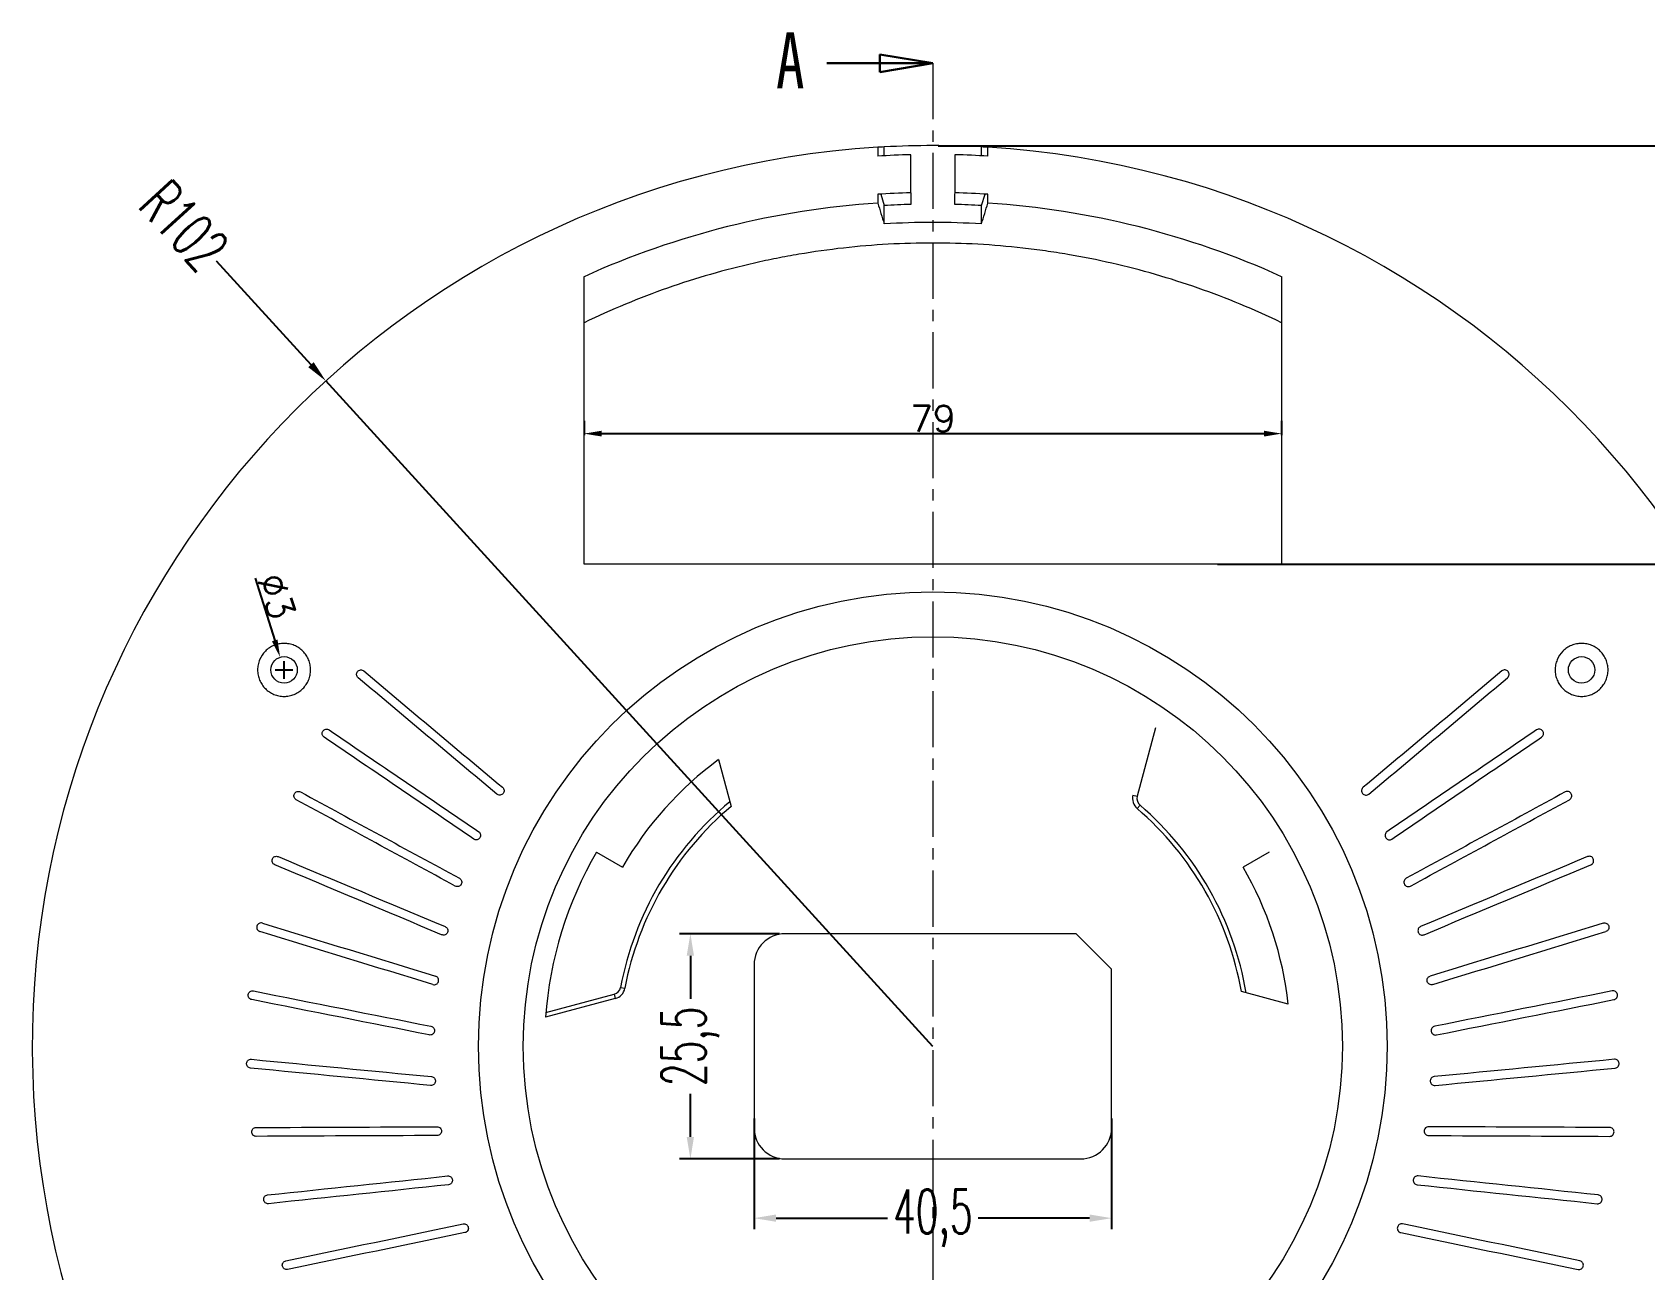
# Model space of a CAD drawing. Header units: inches. Extents: x 725 to 5279, y 573 to 1304.
# Drawn here: x 998 to 1180.6, y 1024.6 to 1164.8 of the extents above; entities that cross this region are included whole.
import ezdxf

# ---------------------------------------------------------------- set-up
doc = ezdxf.new("R2010")
doc.units = ezdxf.units.IN
doc.linetypes.add('CENTER', pattern=[10.16, 6.35, -1.27, 1.27, -1.27])
doc.styles.add('SLDTEXTSTYLE0', font='TXT', dxfattribs={"width": 0.75})
doc.styles.add('SLDTEXTSTYLE2', font='TXT', dxfattribs={"width": 0.6, "bigfont": 'bigfont'})
doc.styles.get("Standard").update_dxf_attribs({"font": 'txt', "bigfont": 'gbcbig.shx'})
doc.dimstyles.new('3', dxfattribs={"dimtxt": 3, "dimasz": 2, "dimexe": 0.18, "dimexo": 0.0625, "dimgap": 0.2, "dimtad": 1, "dimzin": 12, "dimdsep": 46, "dimtxsty": 'Standard', "dimcen": 1, "dimclrd": 3, "dimclre": 3, "dimadec": 0, "dimazin": 0, "dimtfac": 1, "dimtofl": 0, "dimtmove": 0, "dimatfit": 3, "dimfxl": 1, "dimtolj": 1, "dimtzin": 0, "dimarcsym": 0})
doc.dimstyles.new('5', dxfattribs={"dimtxt": 5, "dimasz": 2.5, "dimexe": 1.25, "dimexo": 0.625, "dimtad": 0, "dimtxsty": 'SLDTEXTSTYLE2', "dimcen": 2.5, "dimclrd": 3, "dimclre": 3, "dimclrt": 256, "dimadec": 0, "dimazin": 0, "dimtfac": 1, "dimtmove": 0, "dimatfit": 3, "dimfxl": 1, "dimarcsym": 0})

# ---------------------------------------------------------------- blocks, each defined once
blk = doc.blocks.new('_CLOSED')
at = {"color": 0, "linetype": 'ByBlock', "lineweight": -2}
for p, q in [((-1, 0.166667), (0, 0)), ((-1, 0.166667), (-1, -0.166667)), ((0, 0), (-1, -0.166667)), ((0, 0), (-1, 0))]:
    blk.add_line(p, q, dxfattribs=at)
blk = doc.blocks.new('*D123')
at = {"color": 3, "lineweight": -2}
for p, q in [((1023.22, 1102.96), (1025.45, 1095.9)), ((1025.51, 1092.56), (1027.51, 1092.56)), ((1026.51, 1091.56), (1026.51, 1093.56))]:
    blk.add_line(p, q, dxfattribs=at)
at = {"color": 3}
blk.add_solid([(1025.77, 1096), (1025.14, 1095.8), (1026.06, 1093.99)], dxfattribs=at)
at = {"layer": 'Defpoints', "color": 0}
for p in [(1026.06, 1093.99), (1026.96, 1091.13)]:
    blk.add_point(p, dxfattribs=at)
at = {"color": 0, "insert": (1025.66, 1100.89), "char_height": 3, "attachment_point": 5, "rotation": 287.5427}
blk.add_mtext('\\A1;∅3', dxfattribs=at)
blk = doc.blocks.new('*D131')
at = {"color": 3, "lineweight": -2}
for p, q in [((1060.49, 1120.75), (1060.49, 1119.14)), ((1139.49, 1120.75), (1139.49, 1119.14)), ((1062.49, 1119.32), (1137.49, 1119.32))]:
    blk.add_line(p, q, dxfattribs=at)
at = {"color": 3}
for points in [[(1062.49, 1119.65), (1062.49, 1118.99), (1060.49, 1119.32)], [(1137.49, 1119.65), (1137.49, 1118.99), (1139.49, 1119.32)]]:
    blk.add_solid(points, dxfattribs=at)
at = {"layer": 'Defpoints', "color": 0}
for p in [(1060.49, 1120.81), (1139.49, 1120.81), (1139.49, 1119.32)]:
    blk.add_point(p, dxfattribs=at)
at = {"color": 0, "insert": (1099.99, 1121.02), "char_height": 3, "attachment_point": 5}
blk.add_mtext('\\A1;79', dxfattribs=at)
blk = doc.blocks.new('*D132')
at = {"color": 3, "lineweight": -2}
for p, q in [((1100.61, 1151.93), (1190.39, 1151.93)), ((1189.14, 1149.43), (1189.14, 1134.61)), ((1189.14, 1107.03), (1189.14, 1121.86)), ((1132.24, 1104.53), (1190.39, 1104.53))]:
    blk.add_line(p, q, dxfattribs=at)
at = {"color": 3}
for points in [[(1188.72, 1149.43), (1189.56, 1149.43), (1189.14, 1151.93)], [(1188.72, 1107.03), (1189.56, 1107.03), (1189.14, 1104.53)]]:
    blk.add_solid(points, dxfattribs=at)
at = {"layer": 'Defpoints', "color": 0}
for p in [(1099.99, 1151.93), (1189.14, 1151.93), (1131.62, 1104.53)]:
    blk.add_point(p, dxfattribs=at)
at = {"insert": (1189.14, 1128.23), "char_height": 5, "attachment_point": 5, "rotation": 90, "style": 'SLDTEXTSTYLE2'}
blk.add_mtext('47,41', dxfattribs=at)
blk = doc.blocks.new('*D172')
at = {"color": 3, "lineweight": -2}
for p, q in [((1079.74, 1041.76), (1079.74, 1029.22)), ((1120.24, 1041.76), (1120.24, 1029.22)), ((1082.24, 1030.47), (1094.86, 1030.47)), ((1117.74, 1030.47), (1105.11, 1030.47))]:
    blk.add_line(p, q, dxfattribs=at)
at = {"color": 3}
for points in [[(1082.24, 1030.89), (1082.24, 1030.06), (1079.74, 1030.47)], [(1117.74, 1030.89), (1117.74, 1030.06), (1120.24, 1030.47)]]:
    blk.add_solid(points, dxfattribs=at)
at = {"layer": 'Defpoints', "color": 0}
for p in [(1079.74, 1042.39), (1120.24, 1042.39), (1120.24, 1030.47)]:
    blk.add_point(p, dxfattribs=at)
at = {"insert": (1099.99, 1030.47), "char_height": 5, "attachment_point": 5, "style": 'SLDTEXTSTYLE2'}
blk.add_mtext('40,5', dxfattribs=at)
blk = doc.blocks.new('*D173')
at = {"color": 3, "lineweight": -2}
for p, q in [((1082.61, 1062.68), (1071.28, 1062.68)), ((1072.53, 1060.18), (1072.53, 1055.31)), ((1072.53, 1039.68), (1072.53, 1044.56)), ((1082.61, 1037.18), (1071.28, 1037.18))]:
    blk.add_line(p, q, dxfattribs=at)
at = {"color": 3}
for points in [[(1072.11, 1060.18), (1072.94, 1060.18), (1072.53, 1062.68)], [(1072.11, 1039.68), (1072.94, 1039.68), (1072.53, 1037.18)]]:
    blk.add_solid(points, dxfattribs=at)
at = {"layer": 'Defpoints', "color": 0}
for p in [(1072.53, 1062.68), (1083.24, 1062.68), (1083.24, 1037.18)]:
    blk.add_point(p, dxfattribs=at)
at = {"insert": (1072.53, 1049.93), "char_height": 5, "attachment_point": 5, "rotation": 90, "style": 'SLDTEXTSTYLE2'}
blk.add_mtext('25,5', dxfattribs=at)
blk = doc.blocks.new('*D175')
at = {"color": 3, "lineweight": -2}
for p, q in [((1018.81, 1138.89), (1029.55, 1127.13)), ((1099.99, 1049.93), (1031.24, 1125.28))]:
    blk.add_line(p, q, dxfattribs=at)
at = {"color": 3}
blk.add_solid([(1029.86, 1127.41), (1029.24, 1126.85), (1031.24, 1125.28)], dxfattribs=at)
at = {"layer": 'Defpoints', "color": 0}
for p in [(1031.24, 1125.28), (1099.99, 1049.93)]:
    blk.add_point(p, dxfattribs=at)
at = {"insert": (1015.19, 1142.86), "char_height": 5, "attachment_point": 5, "rotation": 312.3803, "style": 'SLDTEXTSTYLE2'}
blk.add_mtext('R102', dxfattribs=at)

msp = doc.modelspace()

# ---------------------------------------------------------------- linework, layer by layer
at = {"color": 7, "linetype": 'Continuous', "lineweight": 30}
msp.add_line((1087.989, 1161.272), (1099.989, 1161.272), dxfattribs=at)
at = {"color": 1, "linetype": 'CENTER', "lineweight": 0}
msp.add_line((1099.989, 1161.272), (1099.989, 936.554), dxfattribs=at)
at = {"color": 7, "linetype": 'Continuous', "lineweight": 15}
for p, q in [((1094.489, 1150.784), (1094.489, 1151.785)), ((1105.489, 1150.784), (1105.489, 1151.785)), ((1094.08, 1146.441), (1094.489, 1145.148)), ((1094.489, 1143.073), (1094.489, 1145.148)), ((1097.489, 1146.595), (1097.489, 1145.274)), ((1102.489, 1145.274), (1102.489, 1146.496)), ((1105.489, 1145.148), (1105.898, 1146.441)), ((1105.489, 1143.073), (1105.489, 1145.148)), ((1125.213, 1085.986), (1123.14, 1078.252)), ((1075.724, 1082.409), (1077.144, 1077.107)), ((1122.657, 1078.381), (1123.14, 1078.252)), ((1123.129, 1076.856), (1123.455, 1077.235)), ((1061.884, 1071.933), (1064.838, 1070.228)), ((1138.094, 1071.933), (1135.14, 1070.228)), ((1116.239, 1062.683), (1083.239, 1062.683)), ((1116.239, 1062.683), (1120.239, 1058.683)), ((1079.739, 1059.183), (1079.739, 1040.683)), ((1120.239, 1040.683), (1120.239, 1058.683)), ((1056.155, 1053.752), (1063.889, 1055.824)), ((1063.889, 1055.824), (1064.018, 1055.341)), ((1064.612, 1056.605), (1065.104, 1056.512)), ((1140.247, 1054.71), (1134.944, 1056.131)), ((1064.018, 1055.341), (1056.112, 1053.223)), ((1083.239, 1037.183), (1116.739, 1037.183))]:
    msp.add_line(p, q, dxfattribs=at)
for centre, radius in [((1099.989, 1049.933), 51.462), ((1099.989, 1049.933), 46.384), ((1026.509, 1092.563), 1.5), ((1173.469, 1092.563), 1.5)]:
    msp.add_circle(centre, radius, dxfattribs=at)
for centre, radius, start, end in [((1099.989, 1049.933), 102, 93.50359, 86.49641), ((1099.989, 1049.933), 101, 91.41836, 93.53888), ((1099.989, 1049.933), 102, 93.09098, 93.50359), ((1099.989, 1049.933), 102, 86.90902, 93.09098), ((1099.989, 1049.933), 101, 86.46112, 88.58164), ((1099.989, 1049.933), 102, 86.49641, 86.90902), ((1099.989, 1049.933), 95.694, 93.74112, 114.37916), ((1099.989, 1049.933), 96.694, 91.48153, 93.70096), ((1099.989, 1049.933), 95.373, 91.50206, 93.30599), ((1099.989, 1049.933), 96.694, 86.29904, 88.51847), ((1099.989, 1049.933), 95.373, 86.69401, 88.49794), ((1099.989, 1049.933), 95.694, 65.62084, 86.25888), ((1099.989, 1049.933), 93.302, 86.62056, 93.37944), ((1099.479, 1050.228), 40, 126.43401, 150), ((1099.989, 1049.933), 36, 129.68249, 169.32091), ((1124.106, 1077.993), 1.5, 165, 229.32091), ((1124.106, 1077.993), 1, 165, 229.32091), ((1099.989, 1049.933), 35.5, 130.05392, 169.32091), ((1099.989, 1049.933), 35.5, 10.05392, 49.32091), ((1099.989, 1049.933), 36, 9.68249, 49.32091), ((1099.989, 1049.933), 44, 150, 175.71299), ((1100.498, 1050.228), 40, 6.43401, 30), ((1083.239, 1059.183), 3.5, 90, 180), ((1063.63, 1056.79), 1, 285, 349.32091), ((1063.63, 1056.79), 1.5, 285, 349.32091), ((1083.239, 1040.683), 3.5, 180, 270), ((1116.739, 1040.683), 3.5, 270, 0)]:
    msp.add_arc(centre, radius, start, end, dxfattribs=at)
for points in [[(1093.756, 1151.743), (1093.755, 1151.409), (1093.755, 1151.075), (1093.755, 1150.741)], [(1106.223, 1150.741), (1106.223, 1151.075), (1106.223, 1151.409), (1106.222, 1151.743)], [(1093.747, 1146.426), (1093.747, 1146.092), (1093.746, 1145.758), (1093.745, 1145.424)], [(1093.745, 1145.424), (1093.993, 1144.641), (1094.241, 1143.857), (1094.489, 1143.073)], [(1105.489, 1143.073), (1105.737, 1143.857), (1105.985, 1144.641), (1106.233, 1145.424)], [(1106.233, 1145.424), (1106.232, 1145.758), (1106.231, 1146.092), (1106.23, 1146.426)], [(1035.545, 1092.44), (1040.799, 1088.031), (1046.034, 1083.639), (1051.248, 1079.263)], [(1164.433, 1092.44), (1159.179, 1088.031), (1153.944, 1083.639), (1148.729, 1079.263)], [(1050.606, 1078.497), (1045.391, 1082.873), (1040.156, 1087.265), (1034.902, 1091.674)], [(1149.372, 1078.497), (1154.587, 1082.873), (1159.822, 1087.265), (1165.076, 1091.674)], [(1047.992, 1073.406), (1042.365, 1077.237), (1036.717, 1081.083), (1031.047, 1084.943)], [(1031.61, 1085.77), (1037.28, 1081.909), (1042.928, 1078.063), (1048.555, 1074.232)], [(1168.368, 1085.77), (1162.698, 1081.909), (1157.05, 1078.063), (1151.423, 1074.232)], [(1151.986, 1073.406), (1157.613, 1077.237), (1163.261, 1081.083), (1168.931, 1084.943)], [(1045.902, 1068.078), (1039.92, 1071.326), (1033.914, 1074.587), (1027.887, 1077.86)], [(1028.364, 1078.739), (1034.392, 1075.466), (1040.397, 1072.205), (1046.38, 1068.957)], [(1171.614, 1078.739), (1165.586, 1075.466), (1159.581, 1072.205), (1153.598, 1068.957)], [(1154.076, 1068.078), (1160.058, 1071.326), (1166.063, 1074.587), (1172.091, 1077.86)], [(1044.357, 1062.568), (1038.078, 1065.201), (1031.777, 1067.843), (1025.452, 1070.496)], [(1025.838, 1071.418), (1032.164, 1068.765), (1038.465, 1066.123), (1044.743, 1063.49)], [(1174.14, 1071.418), (1167.814, 1068.765), (1161.512, 1066.123), (1155.235, 1063.49)], [(1155.621, 1062.568), (1161.899, 1065.201), (1168.201, 1067.843), (1174.526, 1070.496)], [(1043.371, 1056.931), (1036.86, 1058.921), (1030.326, 1060.919), (1023.766, 1062.924)], [(1024.059, 1063.881), (1030.619, 1061.875), (1037.153, 1059.877), (1043.663, 1057.887)], [(1175.919, 1063.881), (1169.359, 1061.875), (1162.825, 1059.877), (1156.315, 1057.887)], [(1156.607, 1056.931), (1163.118, 1058.921), (1169.652, 1060.919), (1176.211, 1062.924)], [(1023.044, 1056.203), (1029.771, 1054.865), (1036.473, 1053.532), (1043.15, 1052.204)], [(1176.934, 1056.203), (1170.207, 1054.865), (1163.505, 1053.532), (1156.828, 1052.204)], [(1042.955, 1051.223), (1036.278, 1052.551), (1029.576, 1053.884), (1022.848, 1055.222)], [(1157.023, 1051.223), (1163.7, 1052.551), (1170.402, 1053.884), (1177.129, 1055.222)], [(1022.803, 1048.463), (1029.63, 1047.805), (1036.432, 1047.15), (1043.208, 1046.498)], [(1177.175, 1048.463), (1170.348, 1047.805), (1163.546, 1047.15), (1156.77, 1046.498)], [(1043.112, 1045.502), (1036.336, 1046.155), (1029.534, 1046.81), (1022.707, 1047.467)], [(1156.866, 1045.502), (1163.642, 1046.155), (1170.444, 1046.81), (1177.271, 1047.467)], [(1023.338, 1040.737), (1030.198, 1040.767), (1037.031, 1040.797), (1043.838, 1040.826)], [(1043.842, 1039.826), (1037.035, 1039.797), (1030.202, 1039.767), (1023.343, 1039.737)], [(1156.135, 1039.826), (1162.943, 1039.797), (1169.776, 1039.767), (1176.635, 1039.737)], [(1176.64, 1040.737), (1169.78, 1040.767), (1162.947, 1040.797), (1156.14, 1040.826)], [(1024.645, 1033.104), (1031.467, 1033.821), (1038.263, 1034.535), (1045.033, 1035.246)], [(1045.138, 1034.252), (1038.367, 1033.54), (1031.571, 1032.826), (1024.75, 1032.109)], [(1154.84, 1034.252), (1161.611, 1033.54), (1168.407, 1032.826), (1175.228, 1032.109)], [(1175.333, 1033.104), (1168.511, 1033.821), (1161.715, 1034.535), (1154.945, 1035.246)], [(1026.711, 1025.64), (1033.426, 1027.037), (1040.116, 1028.428), (1046.781, 1029.814)], [(1046.985, 1028.835), (1040.319, 1027.449), (1033.63, 1026.058), (1026.914, 1024.661)], [(1152.993, 1028.835), (1159.658, 1027.449), (1166.348, 1026.058), (1173.064, 1024.661)], [(1173.267, 1025.64), (1166.552, 1027.037), (1159.862, 1028.428), (1153.197, 1029.814)]]:
    msp.add_open_spline(points, degree=3, dxfattribs=at)
for points, knots in [([(1097.489, 1146.595), (1097.489, 1146.96), (1097.489, 1147.507), (1097.489, 1148.054), (1097.489, 1148.419), (1097.489, 1148.604), (1097.489, 1149.489), (1097.489, 1150.196), (1097.489, 1150.902)], [0, 0, 0, 0, 0.25, 0.375, 0.375, 0.5, 0.5, 1, 1, 1, 1]), ([(1102.489, 1150.902), (1102.489, 1150.175), (1102.489, 1149.446), (1102.489, 1148.627), (1102.489, 1148.541), (1102.489, 1148.364), (1102.489, 1148.099), (1102.489, 1147.48), (1102.489, 1146.949), (1102.489, 1146.595)], [0, 0, 0, 0, 0.5, 0.5, 0.5625, 0.5625, 0.625, 0.75, 1, 1, 1, 1]), ([(1139.489, 1131.882), (1136.397, 1133.372), (1133.249, 1134.674), (1126.845, 1136.916), (1123.588, 1137.856), (1118.621, 1138.992), (1116.951, 1139.326), (1114.426, 1139.756), (1113.581, 1139.888), (1111.884, 1140.128), (1111.033, 1140.236), (1106.784, 1140.715), (1103.392, 1140.904), (1096.622, 1140.905), (1093.243, 1140.718), (1088.185, 1140.151), (1086.5, 1139.915), (1083.976, 1139.488), (1083.135, 1139.334), (1081.454, 1139.001), (1080.615, 1138.822), (1076.441, 1137.871), (1073.165, 1136.927), (1066.735, 1134.677), (1063.581, 1133.372), (1060.489, 1131.882)], [0, 0, 0, 0, 0.125, 0.125, 0.25, 0.25, 0.3125, 0.3125, 0.34375, 0.34375, 0.375, 0.375, 0.5, 0.5, 0.625, 0.625, 0.6875, 0.6875, 0.71875, 0.71875, 0.75, 0.75, 0.875, 0.875, 1, 1, 1, 1]), ([(1060.489, 1104.527), (1060.489, 1109.915), (1060.489, 1115.308), (1060.489, 1121.047), (1060.489, 1121.384), (1060.489, 1122.068), (1060.489, 1123.093), (1060.489, 1125.485), (1060.489, 1127.535), (1060.489, 1131.634), (1060.489, 1134.365), (1060.489, 1137.095)], [0, 0, 0, 0, 0.5, 0.5, 0.53125, 0.53125, 0.5625, 0.625, 0.75, 0.75, 1, 1, 1, 1]), ([(1139.489, 1137.095), (1139.489, 1134.339), (1139.489, 1131.58), (1139.489, 1127.438), (1139.489, 1126.057), (1139.489, 1123.984), (1139.489, 1122.948), (1139.489, 1121.911), (1139.489, 1121.392), (1139.489, 1121.227), (1139.489, 1120.892), (1139.489, 1120.725), (1139.489, 1115.208), (1139.489, 1109.865), (1139.489, 1104.527)], [0, 0, 0, 0, 0.25, 0.25, 0.375, 0.375, 0.4375, 0.46875, 0.46875, 0.484375, 0.484375, 0.5, 0.5, 1, 1, 1, 1]), ([(1139.489, 1104.527), (1132.827, 1104.527), (1126.164, 1104.527), (1116.162, 1104.527), (1112.826, 1104.527), (1107.819, 1104.527), (1106.149, 1104.527), (1103.644, 1104.527), (1102.808, 1104.527), (1101.555, 1104.527), (1100.929, 1104.527), (1100.302, 1104.527), (1099.884, 1104.527), (1099.683, 1104.527), (1096.223, 1104.527), (1092.969, 1104.527), (1086.465, 1104.527), (1083.215, 1104.527), (1073.47, 1104.527), (1066.979, 1104.527), (1060.489, 1104.527)], [0, 0, 0, 0, 0.25, 0.25, 0.375, 0.375, 0.4375, 0.4375, 0.46875, 0.46875, 0.484375, 0.4921875, 0.4921875, 0.5, 0.5, 0.625, 0.625, 0.75, 0.75, 1, 1, 1, 1]), ([(1024.39, 1094.687), (1024.53, 1094.827), (1024.682, 1094.951), (1025.008, 1095.168), (1025.183, 1095.262), (1025.547, 1095.412), (1025.734, 1095.468), (1026.119, 1095.544), (1026.318, 1095.564), (1026.709, 1095.563), (1026.903, 1095.544), (1027.29, 1095.467), (1027.479, 1095.409), (1027.84, 1095.259), (1028.014, 1095.166), (1028.342, 1094.947), (1028.493, 1094.822), (1028.769, 1094.546), (1028.896, 1094.392), (1029.113, 1094.066), (1029.205, 1093.893), (1029.356, 1093.53), (1029.413, 1093.34), (1029.49, 1092.956), (1029.509, 1092.762), (1029.509, 1092.366), (1029.489, 1092.17), (1029.413, 1091.786), (1029.356, 1091.596), (1029.205, 1091.232), (1029.112, 1091.06), (1028.894, 1090.734), (1028.767, 1090.579), (1028.49, 1090.302), (1028.339, 1090.178), (1028.011, 1089.959), (1027.836, 1089.866), (1027.475, 1089.716), (1027.286, 1089.659), (1026.899, 1089.582), (1026.704, 1089.563), (1026.313, 1089.563), (1026.115, 1089.583), (1025.73, 1089.66), (1025.543, 1089.716), (1025.181, 1089.866), (1025.005, 1089.96), (1024.68, 1090.177), (1024.529, 1090.301), (1024.249, 1090.581), (1024.124, 1090.733), (1023.907, 1091.057), (1023.813, 1091.232), (1023.662, 1091.596), (1023.606, 1091.783), (1023.529, 1092.167), (1023.509, 1092.366), (1023.509, 1092.758), (1023.528, 1092.953), (1023.604, 1093.34), (1023.662, 1093.53), (1023.886, 1094.072), (1024.109, 1094.407), (1024.39, 1094.687)], [0, 0, 0, 0, 0.03125, 0.03125, 0.0625, 0.0625, 0.09375, 0.09375, 0.125, 0.125, 0.15625, 0.15625, 0.1875, 0.1875, 0.21875, 0.21875, 0.25, 0.25, 0.28125, 0.28125, 0.3125, 0.3125, 0.34375, 0.34375, 0.375, 0.375, 0.40625, 0.40625, 0.4375, 0.4375, 0.46875, 0.46875, 0.5, 0.5, 0.53125, 0.53125, 0.5625, 0.5625, 0.59375, 0.59375, 0.625, 0.625, 0.65625, 0.65625, 0.6875, 0.6875, 0.71875, 0.71875, 0.75, 0.75, 0.78125, 0.78125, 0.8125, 0.8125, 0.84375, 0.84375, 0.875, 0.875, 0.90625, 0.90625, 0.9375, 0.9375, 1, 1, 1, 1]), ([(1171.345, 1094.682), (1171.485, 1094.822), (1171.636, 1094.947), (1171.961, 1095.164), (1172.136, 1095.258), (1172.499, 1095.409), (1172.686, 1095.466), (1173.07, 1095.543), (1173.269, 1095.563), (1173.66, 1095.564), (1173.854, 1095.545), (1174.242, 1095.469), (1174.431, 1095.412), (1174.793, 1095.263), (1174.967, 1095.17), (1175.296, 1094.951), (1175.447, 1094.827), (1175.725, 1094.551), (1175.852, 1094.396), (1176.071, 1094.07), (1176.163, 1093.898), (1176.314, 1093.535), (1176.372, 1093.344), (1176.449, 1092.96), (1176.469, 1092.765), (1176.469, 1092.369), (1176.45, 1092.174), (1176.374, 1091.79), (1176.317, 1091.6), (1176.166, 1091.236), (1176.074, 1091.064), (1175.857, 1090.737), (1175.731, 1090.583), (1175.454, 1090.306), (1175.304, 1090.182), (1174.977, 1089.962), (1174.802, 1089.869), (1174.441, 1089.719), (1174.253, 1089.661), (1173.866, 1089.583), (1173.671, 1089.564), (1173.281, 1089.563), (1173.082, 1089.582), (1172.697, 1089.658), (1172.51, 1089.714), (1172.147, 1089.863), (1171.971, 1089.957), (1171.645, 1090.174), (1171.493, 1090.297), (1171.213, 1090.577), (1171.087, 1090.729), (1170.869, 1091.053), (1170.775, 1091.228), (1170.624, 1091.592), (1170.567, 1091.779), (1170.489, 1092.164), (1170.469, 1092.363), (1170.469, 1092.754), (1170.487, 1092.949), (1170.563, 1093.336), (1170.621, 1093.525), (1170.844, 1094.067), (1171.065, 1094.402), (1171.345, 1094.682)], [0, 0, 0, 0, 0.03125, 0.03125, 0.0625, 0.0625, 0.09375, 0.09375, 0.125, 0.125, 0.15625, 0.15625, 0.1875, 0.1875, 0.21875, 0.21875, 0.25, 0.25, 0.28125, 0.28125, 0.3125, 0.3125, 0.34375, 0.34375, 0.375, 0.375, 0.40625, 0.40625, 0.4375, 0.4375, 0.46875, 0.46875, 0.5, 0.5, 0.53125, 0.53125, 0.5625, 0.5625, 0.59375, 0.59375, 0.625, 0.625, 0.65625, 0.65625, 0.6875, 0.6875, 0.71875, 0.71875, 0.75, 0.75, 0.78125, 0.78125, 0.8125, 0.8125, 0.84375, 0.84375, 0.875, 0.875, 0.90625, 0.90625, 0.9375, 0.9375, 1, 1, 1, 1]), ([(1034.902, 1091.674), (1034.801, 1091.759), (1034.737, 1091.883), (1034.714, 1092.143), (1034.756, 1092.278), (1034.924, 1092.478), (1035.048, 1092.544), (1035.311, 1092.567), (1035.444, 1092.525), (1035.545, 1092.44)], [0, 0, 0, 0, 0.25, 0.25, 0.5, 0.5, 0.75, 0.75, 1, 1, 1, 1]), ([(1165.076, 1091.674), (1165.177, 1091.759), (1165.241, 1091.883), (1165.264, 1092.143), (1165.222, 1092.278), (1165.054, 1092.478), (1164.93, 1092.544), (1164.667, 1092.567), (1164.534, 1092.525), (1164.433, 1092.44)], [0, 0, 0, 0, 0.25, 0.25, 0.5, 0.5, 0.75, 0.75, 1, 1, 1, 1]), ([(1031.047, 1084.943), (1030.938, 1085.017), (1030.862, 1085.135), (1030.813, 1085.391), (1030.842, 1085.53), (1030.989, 1085.746), (1031.106, 1085.823), (1031.365, 1085.872), (1031.501, 1085.844), (1031.61, 1085.77)], [0, 0, 0, 0, 0.25, 0.25, 0.5, 0.5, 0.75, 0.75, 1, 1, 1, 1]), ([(1168.931, 1084.943), (1169.04, 1085.017), (1169.116, 1085.135), (1169.165, 1085.391), (1169.136, 1085.53), (1168.989, 1085.746), (1168.872, 1085.823), (1168.613, 1085.872), (1168.477, 1085.844), (1168.368, 1085.77)], [0, 0, 0, 0, 0.25, 0.25, 0.5, 0.5, 0.75, 0.75, 1, 1, 1, 1]), ([(1027.887, 1077.86), (1027.771, 1077.923), (1027.683, 1078.032), (1027.609, 1078.282), (1027.623, 1078.423), (1027.748, 1078.653), (1027.857, 1078.741), (1028.11, 1078.816), (1028.248, 1078.802), (1028.364, 1078.739)], [0, 0, 0, 0, 0.25, 0.25, 0.5, 0.5, 0.75, 0.75, 1, 1, 1, 1]), ([(1051.248, 1079.263), (1051.349, 1079.179), (1051.413, 1079.055), (1051.437, 1078.794), (1051.394, 1078.659), (1051.225, 1078.458), (1051.1, 1078.393), (1050.838, 1078.371), (1050.706, 1078.412), (1050.606, 1078.497)], [0, 0, 0, 0, 0.25, 0.25, 0.5, 0.5, 0.75, 0.75, 1, 1, 1, 1]), ([(1051.248, 1079.263), (1051.349, 1079.179), (1051.413, 1079.055), (1051.437, 1078.794), (1051.394, 1078.659), (1051.225, 1078.458), (1051.1, 1078.393), (1050.838, 1078.371), (1050.706, 1078.412), (1050.606, 1078.497)], [0, 0, 0, 0, 0.25, 0.25, 0.5, 0.5, 0.75, 0.75, 1, 1, 1, 1]), ([(1148.729, 1079.263), (1148.629, 1079.179), (1148.564, 1079.055), (1148.541, 1078.794), (1148.584, 1078.659), (1148.753, 1078.458), (1148.877, 1078.393), (1149.14, 1078.371), (1149.272, 1078.412), (1149.372, 1078.497)], [0, 0, 0, 0, 0.25, 0.25, 0.5, 0.5, 0.75, 0.75, 1, 1, 1, 1]), ([(1172.091, 1077.86), (1172.207, 1077.923), (1172.295, 1078.032), (1172.369, 1078.282), (1172.354, 1078.423), (1172.23, 1078.653), (1172.121, 1078.741), (1171.868, 1078.816), (1171.73, 1078.802), (1171.614, 1078.739)], [0, 0, 0, 0, 0.25, 0.25, 0.5, 0.5, 0.75, 0.75, 1, 1, 1, 1]), ([(1048.555, 1074.232), (1048.664, 1074.158), (1048.74, 1074.041), (1048.789, 1073.785), (1048.761, 1073.645), (1048.613, 1073.429), (1048.495, 1073.352), (1048.236, 1073.303), (1048.101, 1073.332), (1047.992, 1073.406)], [0, 0, 0, 0, 0.25, 0.25, 0.5, 0.5, 0.75, 0.75, 1, 1, 1, 1]), ([(1151.423, 1074.232), (1151.314, 1074.158), (1151.238, 1074.041), (1151.188, 1073.785), (1151.217, 1073.645), (1151.365, 1073.429), (1151.483, 1073.352), (1151.742, 1073.303), (1151.877, 1073.332), (1151.986, 1073.406)], [0, 0, 0, 0, 0.25, 0.25, 0.5, 0.5, 0.75, 0.75, 1, 1, 1, 1]), ([(1025.452, 1070.496), (1025.33, 1070.546), (1025.232, 1070.646), (1025.133, 1070.888), (1025.133, 1071.029), (1025.234, 1071.27), (1025.334, 1071.37), (1025.578, 1071.469), (1025.717, 1071.469), (1025.838, 1071.418)], [0, 0, 0, 0, 0.25, 0.25, 0.5, 0.5, 0.75, 0.75, 1, 1, 1, 1]), ([(1174.526, 1070.496), (1174.648, 1070.546), (1174.746, 1070.646), (1174.845, 1070.888), (1174.845, 1071.029), (1174.744, 1071.27), (1174.644, 1071.37), (1174.4, 1071.469), (1174.261, 1071.469), (1174.14, 1071.418)], [0, 0, 0, 0, 0.25, 0.25, 0.5, 0.5, 0.75, 0.75, 1, 1, 1, 1]), ([(1046.38, 1068.957), (1046.495, 1068.894), (1046.583, 1068.786), (1046.657, 1068.535), (1046.643, 1068.394), (1046.517, 1068.163), (1046.408, 1068.075), (1046.155, 1068.001), (1046.018, 1068.015), (1045.902, 1068.078)], [0, 0, 0, 0, 0.25, 0.25, 0.5, 0.5, 0.75, 0.75, 1, 1, 1, 1]), ([(1153.598, 1068.957), (1153.483, 1068.894), (1153.395, 1068.786), (1153.32, 1068.535), (1153.335, 1068.394), (1153.46, 1068.163), (1153.57, 1068.075), (1153.823, 1068.001), (1153.96, 1068.015), (1154.076, 1068.078)], [0, 0, 0, 0, 0.25, 0.25, 0.5, 0.5, 0.75, 0.75, 1, 1, 1, 1]), ([(1024.059, 1063.881), (1023.933, 1063.919), (1023.794, 1063.905), (1023.563, 1063.783), (1023.473, 1063.674), (1023.396, 1063.424), (1023.409, 1063.284), (1023.533, 1063.051), (1023.642, 1062.962), (1023.766, 1062.924)], [0, 0, 0, 0, 0.25, 0.25, 0.5, 0.5, 0.75, 0.75, 1, 1, 1, 1]), ([(1044.743, 1063.49), (1044.864, 1063.439), (1044.963, 1063.34), (1045.062, 1063.098), (1045.062, 1062.956), (1044.96, 1062.714), (1044.86, 1062.615), (1044.616, 1062.516), (1044.478, 1062.517), (1044.357, 1062.568)], [0, 0, 0, 0, 0.25, 0.25, 0.5, 0.5, 0.75, 0.75, 1, 1, 1, 1]), ([(1155.235, 1063.49), (1155.113, 1063.439), (1155.015, 1063.34), (1154.916, 1063.098), (1154.916, 1062.956), (1155.018, 1062.714), (1155.118, 1062.615), (1155.362, 1062.516), (1155.5, 1062.517), (1155.621, 1062.568)], [0, 0, 0, 0, 0.25, 0.25, 0.5, 0.5, 0.75, 0.75, 1, 1, 1, 1]), ([(1175.919, 1063.881), (1176.045, 1063.919), (1176.184, 1063.905), (1176.415, 1063.783), (1176.505, 1063.674), (1176.582, 1063.424), (1176.569, 1063.284), (1176.445, 1063.051), (1176.336, 1062.962), (1176.211, 1062.924)], [0, 0, 0, 0, 0.25, 0.25, 0.5, 0.5, 0.75, 0.75, 1, 1, 1, 1]), ([(1043.371, 1056.931), (1043.496, 1056.892), (1043.635, 1056.906), (1043.865, 1057.027), (1043.956, 1057.136), (1044.033, 1057.387), (1044.02, 1057.528), (1043.896, 1057.761), (1043.787, 1057.849), (1043.663, 1057.887)], [0, 0, 0, 0, 0.25, 0.25, 0.5, 0.5, 0.75, 0.75, 1, 1, 1, 1]), ([(1156.607, 1056.931), (1156.481, 1056.892), (1156.343, 1056.906), (1156.113, 1057.027), (1156.022, 1057.136), (1155.945, 1057.387), (1155.958, 1057.528), (1156.082, 1057.761), (1156.191, 1057.849), (1156.315, 1057.887)], [0, 0, 0, 0, 0.25, 0.25, 0.5, 0.5, 0.75, 0.75, 1, 1, 1, 1]), ([(1022.848, 1055.222), (1022.719, 1055.248), (1022.603, 1055.326), (1022.458, 1055.543), (1022.43, 1055.682), (1022.481, 1055.938), (1022.559, 1056.055), (1022.778, 1056.202), (1022.914, 1056.229), (1023.044, 1056.203)], [0, 0, 0, 0, 0.25, 0.25, 0.5, 0.5, 0.75, 0.75, 1, 1, 1, 1]), ([(1177.129, 1055.222), (1177.259, 1055.248), (1177.375, 1055.326), (1177.52, 1055.543), (1177.548, 1055.682), (1177.497, 1055.938), (1177.419, 1056.055), (1177.2, 1056.202), (1177.064, 1056.229), (1176.934, 1056.203)], [0, 0, 0, 0, 0.25, 0.25, 0.5, 0.5, 0.75, 0.75, 1, 1, 1, 1]), ([(1043.15, 1052.204), (1043.278, 1052.178), (1043.394, 1052.101), (1043.54, 1051.883), (1043.568, 1051.744), (1043.517, 1051.487), (1043.438, 1051.37), (1043.219, 1051.224), (1043.083, 1051.197), (1042.955, 1051.223)], [0, 0, 0, 0, 0.25, 0.25, 0.5, 0.5, 0.75, 0.75, 1, 1, 1, 1]), ([(1156.828, 1052.204), (1156.699, 1052.178), (1156.583, 1052.101), (1156.438, 1051.883), (1156.41, 1051.744), (1156.461, 1051.487), (1156.539, 1051.37), (1156.759, 1051.224), (1156.894, 1051.197), (1157.023, 1051.223)], [0, 0, 0, 0, 0.25, 0.25, 0.5, 0.5, 0.75, 0.75, 1, 1, 1, 1]), ([(1022.707, 1047.467), (1022.576, 1047.48), (1022.452, 1047.546), (1022.286, 1047.747), (1022.244, 1047.883), (1022.269, 1048.143), (1022.335, 1048.267), (1022.539, 1048.435), (1022.671, 1048.475), (1022.803, 1048.463)], [0, 0, 0, 0, 0.25, 0.25, 0.5, 0.5, 0.75, 0.75, 1, 1, 1, 1]), ([(1177.271, 1047.467), (1177.402, 1047.48), (1177.526, 1047.546), (1177.692, 1047.747), (1177.733, 1047.883), (1177.708, 1048.143), (1177.643, 1048.267), (1177.439, 1048.435), (1177.307, 1048.475), (1177.175, 1048.463)], [0, 0, 0, 0, 0.25, 0.25, 0.5, 0.5, 0.75, 0.75, 1, 1, 1, 1]), ([(1043.208, 1046.498), (1043.339, 1046.485), (1043.462, 1046.42), (1043.629, 1046.218), (1043.671, 1046.082), (1043.645, 1045.821), (1043.579, 1045.697), (1043.375, 1045.53), (1043.243, 1045.49), (1043.112, 1045.502)], [0, 0, 0, 0, 0.25, 0.25, 0.5, 0.5, 0.75, 0.75, 1, 1, 1, 1]), ([(1156.77, 1046.498), (1156.639, 1046.485), (1156.516, 1046.42), (1156.349, 1046.218), (1156.307, 1046.082), (1156.333, 1045.821), (1156.399, 1045.697), (1156.603, 1045.53), (1156.735, 1045.49), (1156.866, 1045.502)], [0, 0, 0, 0, 0.25, 0.25, 0.5, 0.5, 0.75, 0.75, 1, 1, 1, 1]), ([(1023.343, 1039.737), (1023.211, 1039.736), (1023.081, 1039.79), (1022.896, 1039.973), (1022.841, 1040.104), (1022.84, 1040.365), (1022.893, 1040.495), (1023.078, 1040.683), (1023.206, 1040.736), (1023.338, 1040.737)], [0, 0, 0, 0, 0.25, 0.25, 0.5, 0.5, 0.75, 0.75, 1, 1, 1, 1]), ([(1043.838, 1040.826), (1043.969, 1040.827), (1044.099, 1040.774), (1044.285, 1040.59), (1044.34, 1040.459), (1044.341, 1040.197), (1044.287, 1040.067), (1044.101, 1039.88), (1043.974, 1039.827), (1043.842, 1039.826)], [0, 0, 0, 0, 0.25, 0.25, 0.5, 0.5, 0.75, 0.75, 1, 1, 1, 1]), ([(1156.14, 1040.826), (1156.008, 1040.827), (1155.879, 1040.774), (1155.693, 1040.59), (1155.638, 1040.459), (1155.637, 1040.197), (1155.691, 1040.067), (1155.877, 1039.88), (1156.004, 1039.827), (1156.135, 1039.826)], [0, 0, 0, 0, 0.25, 0.25, 0.5, 0.5, 0.75, 0.75, 1, 1, 1, 1]), ([(1176.635, 1039.737), (1176.767, 1039.736), (1176.896, 1039.79), (1177.082, 1039.973), (1177.137, 1040.104), (1177.138, 1040.365), (1177.085, 1040.495), (1176.899, 1040.683), (1176.771, 1040.736), (1176.64, 1040.737)], [0, 0, 0, 0, 0.25, 0.25, 0.5, 0.5, 0.75, 0.75, 1, 1, 1, 1]), ([(1045.033, 1035.246), (1045.164, 1035.26), (1045.297, 1035.22), (1045.501, 1035.056), (1045.569, 1034.931), (1045.596, 1034.67), (1045.556, 1034.536), (1045.39, 1034.331), (1045.268, 1034.266), (1045.138, 1034.252)], [0, 0, 0, 0, 0.25, 0.25, 0.5, 0.5, 0.75, 0.75, 1, 1, 1, 1]), ([(1154.945, 1035.246), (1154.814, 1035.26), (1154.68, 1035.22), (1154.477, 1035.056), (1154.409, 1034.931), (1154.382, 1034.67), (1154.422, 1034.536), (1154.588, 1034.331), (1154.71, 1034.266), (1154.84, 1034.252)], [0, 0, 0, 0, 0.25, 0.25, 0.5, 0.5, 0.75, 0.75, 1, 1, 1, 1]), ([(1024.75, 1032.109), (1024.619, 1032.095), (1024.485, 1032.135), (1024.282, 1032.3), (1024.214, 1032.424), (1024.187, 1032.684), (1024.226, 1032.819), (1024.392, 1033.024), (1024.514, 1033.09), (1024.645, 1033.104)], [0, 0, 0, 0, 0.25, 0.25, 0.5, 0.5, 0.75, 0.75, 1, 1, 1, 1]), ([(1175.228, 1032.109), (1175.359, 1032.095), (1175.493, 1032.135), (1175.696, 1032.3), (1175.764, 1032.424), (1175.791, 1032.684), (1175.752, 1032.819), (1175.586, 1033.024), (1175.464, 1033.09), (1175.333, 1033.104)], [0, 0, 0, 0, 0.25, 0.25, 0.5, 0.5, 0.75, 0.75, 1, 1, 1, 1]), ([(1046.781, 1029.814), (1046.91, 1029.841), (1047.047, 1029.815), (1047.266, 1029.672), (1047.346, 1029.555), (1047.399, 1029.298), (1047.373, 1029.159), (1047.228, 1028.939), (1047.113, 1028.862), (1046.985, 1028.835)], [0, 0, 0, 0, 0.25, 0.25, 0.5, 0.5, 0.75, 0.75, 1, 1, 1, 1]), ([(1153.197, 1029.814), (1153.068, 1029.841), (1152.931, 1029.815), (1152.712, 1029.672), (1152.632, 1029.555), (1152.579, 1029.298), (1152.605, 1029.159), (1152.75, 1028.939), (1152.865, 1028.862), (1152.993, 1028.835)], [0, 0, 0, 0, 0.25, 0.25, 0.5, 0.5, 0.75, 0.75, 1, 1, 1, 1]), ([(1026.914, 1024.661), (1026.785, 1024.634), (1026.648, 1024.66), (1026.429, 1024.803), (1026.35, 1024.92), (1026.296, 1025.176), (1026.322, 1025.314), (1026.467, 1025.535), (1026.581, 1025.613), (1026.711, 1025.64)], [0, 0, 0, 0, 0.25, 0.25, 0.5, 0.5, 0.75, 0.75, 1, 1, 1, 1]), ([(1173.064, 1024.661), (1173.193, 1024.634), (1173.33, 1024.66), (1173.549, 1024.803), (1173.628, 1024.92), (1173.682, 1025.176), (1173.656, 1025.314), (1173.511, 1025.535), (1173.396, 1025.613), (1173.267, 1025.64)], [0, 0, 0, 0, 0.25, 0.25, 0.5, 0.5, 0.75, 0.75, 1, 1, 1, 1])]:
    msp.add_open_spline(points, degree=3, knots=knots, dxfattribs=at)

# ---------------------------------------------------------------- block references
at = {"color": 7, "linetype": 'Continuous', "lineweight": 30, "xscale": 6, "yscale": 6}
msp.add_blockref('_CLOSED', (1099.989, 1161.272), dxfattribs=at)

# ---------------------------------------------------------------- texts
at = {"color": 7, "linetype": 'Continuous', "insert": (1082.218, 1164.774), "char_height": 6.35, "attachment_point": 1, "style": 'SLDTEXTSTYLE0'}
msp.add_mtext('A', dxfattribs=at)

# ---------------------------------------------------------------- dimensions: what is measured, and where the dimension line sits
dim = msp.add_radius_dim(center=(1099.989, 1049.933), mpoint=(1031.236, 1125.28), dimstyle='5')
dim.commit()
dim.dimension.update_dxf_attribs({"geometry": '*D175', "text_midpoint": (1015.191, 1142.863), "dimtype": 164})
for base, p1, p2, picture, middle in [((1189.141, 1151.933), (1131.616, 1104.527), (1099.989, 1151.933), '*D132', (1189.141, 1128.23)), ((1072.528, 1062.683), (1083.239, 1037.183), (1083.239, 1062.683), '*D173', (1072.528, 1049.933))]:
    dim = msp.add_linear_dim(base=base, p1=p1, p2=p2, angle=90, dimstyle='5')
    dim.commit()
    dim.dimension.update_dxf_attribs({"geometry": picture, "text_midpoint": middle})
for base, p1, p2, dimstyle, picture, middle in [((1139.489, 1119.32), (1060.489, 1120.811), (1139.489, 1120.811), '3', '*D131', (1099.989, 1121.02)), ((1120.239, 1030.475), (1079.739, 1042.388), (1120.239, 1042.388), '5', '*D172', (1099.989, 1030.475))]:
    dim = msp.add_linear_dim(base=base, p1=p1, p2=p2, dimstyle=dimstyle)
    dim.commit()
    dim.dimension.update_dxf_attribs({"geometry": picture, "text_midpoint": middle})
dim = msp.add_diameter_dim_2p(p1=(1026.961, 1091.133), p2=(1026.057, 1093.994), dimstyle='3')
dim.commit()
dim.dimension.update_dxf_attribs({"geometry": '*D123', "text_midpoint": (1025.658, 1100.894)})

doc.saveas('drawing.dxf')
